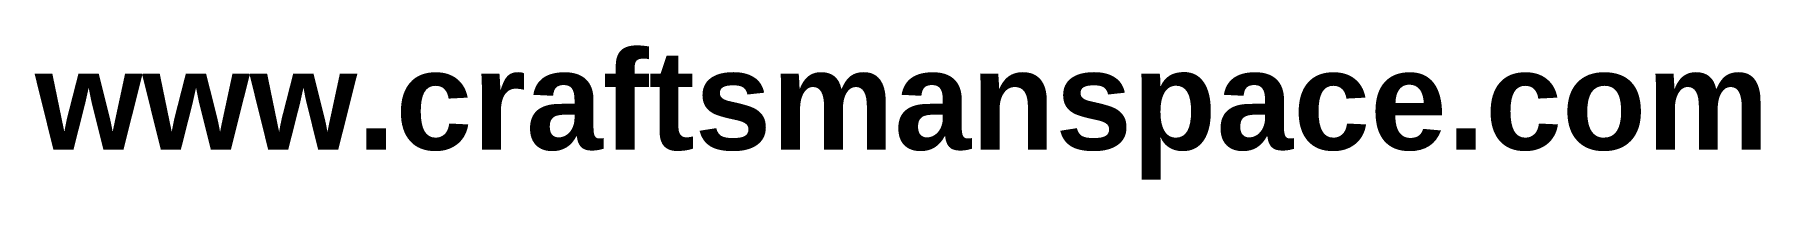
# Model space of a CAD drawing. Header units: millimetres. Extents: x 65.3 to 82.7, y -27.8 to -26.4.
import ezdxf

# ---------------------------------------------------------------- set-up
doc = ezdxf.new("R2010")
doc.units = ezdxf.units.MM
doc.header["$MEASUREMENT"] = 0

msp = doc.modelspace()

# ---------------------------------------------------------------- texts
at = {"insert": (65.274, -26.495), "char_height": 1, "width": 23.25567, "attachment_point": 1}
msp.add_mtext('{\\fArial|b1|i0|c0|p34;www.craftsmanspace.com}', dxfattribs=at)

doc.saveas('drawing.dxf')
